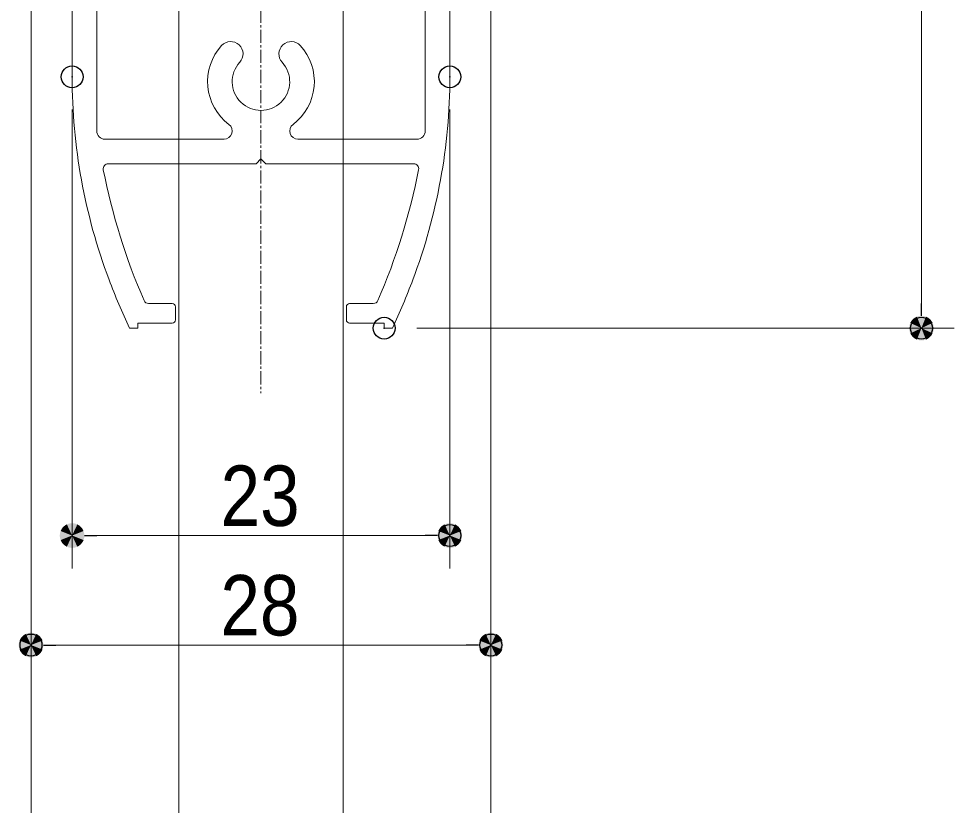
# Model space of a CAD drawing. Units: millimetres, scale not verified. Extents: x -4547 to 4547, y -2284 to 2284.
# Drawn here: x 636.1 to 1063.4, y -353.1 to 6 of the extents above; entities that cross this region are included whole.
import ezdxf
from ezdxf.enums import TextEntityAlignment as Align

# ---------------------------------------------------------------- set-up
doc = ezdxf.new("R2010")
doc.units = ezdxf.units.MM
doc.header["$LTSCALE"] = 20
doc.header["$PDMODE"] = 32
doc.header["$PDSIZE"] = 10
doc.linetypes.add('USER1', pattern=[9.172222, 5.997222, -1.058333, 1.058333, -1.058333])
for name, color, linetype, lineweight in [('0-1_3一般', 7, 'Continuous', 15), ('0-2_2寸法-1', 7, 'Continuous', 15), ('0-3_0', 7, 'Continuous', 25)]:
    doc.layers.add(name, color=color, linetype=linetype, lineweight=lineweight)
doc.layers.add('0-4_Defpoints', color=7, linetype='Continuous')
doc.styles.add('ＭＳ Ｐゴシック', font='')
doc.styles.get('ＭＳ Ｐゴシック').set_extended_font_data('MS PGothic')

# ---------------------------------------------------------------- blocks, each defined once
blk = doc.blocks.new('グループ-7')
at = {"layer": '0-1_3一般', "linetype": 'USER1', "lineweight": 5}
blk.add_line((41747.6, 14694), (41747.6, -3299.9), dxfattribs=at)
at = {"layer": '0-1_3一般', "lineweight": 5}
for p, q in [((40022.6, 6969), (40022.6, -411.3)), ((43472.6, 6969), (43472.6, -411.3)), ((40247.6, 4392.8), (40247.6, -906)), ((43247.6, 4392.8), (43247.6, -906)), ((41410.1, -981), (40322.6, -981)), ((43172.6, -981), (42085.1, -981)), ((41747.6, -1161), (41702.6, -1206)), ((41792.6, -1206), (41747.6, -1161)), ((41702.6, -1206), (40351.7, -1206)), ((43143.4, -1206), (41792.6, -1206)), ((40721.5, -2481), (40937.6, -2481)), ((40967.6, -2511), (40967.6, -2631)), ((42527.6, -2511), (42527.6, -2631)), ((42557.6, -2481), (42773.6, -2481)), ((42557.6, -2661), (42872.6, -2661)), ((42872.6, -2661), (42872.6, -2706)), ((42872.6, -2706), (42947.6, -2706))]:
    blk.add_line(p, q, dxfattribs=at)
blk.add_lwpolyline([(40937.6, -2661), (40622.6, -2661), (40622.6, -2706), (40547.6, -2706)], dxfattribs=at)
for centre, radius, start, end in [((41747.6, -456), 487.5, 137.4576, 233.1301), ((41471.3, -202.4), 112.5, 317.4576, 137.4576), ((42023.8, -202.4), 112.5, 42.5424, 222.5424), ((41747.6, -456), 487.5, 306.8699, 42.5424), ((41747.6, -456), 262.5, 137.4576, 42.5424), ((45272.6, -411.3), 5250, 180, 200.66323), ((38222.6, -411.3), 5250, 339.33677, 0), ((41410.1, -906), 75, 270, 53.1301), ((42085.1, -906), 75, 126.8699, 270), ((40322.6, -906), 75, 180, 270), ((43172.6, -906), 75, 270, 0), ((40351.7, -1251), 45, 90, 191.11238), ((45974.3, -146.6), 5775, 191.11238, 203.54944), ((37520.8, -146.6), 5775, 336.45056, 348.88762), ((43143.4, -1251), 45, 348.88762, 90), ((45974.3, -146.6), 6000, 200.66323, 205.2495), ((37520.8, -146.6), 6000, 334.7505, 339.33677), ((40721.5, -2436), 45, 203.54944, 270), ((42773.6, -2436), 45, 270, 336.45056), ((40937.6, -2511), 30, 0, 90), ((42557.6, -2511), 30, 90, 180), ((40937.6, -2631), 30, 270, 0), ((42557.6, -2631), 30, 180, 270)]:
    blk.add_arc(centre, radius, start, end, dxfattribs=at)
blk = doc.blocks.new('グループ-13')
at = {"layer": '0-1_3一般', "lineweight": 5}
for p, q in [((39647.6, -31971.3), (39647.6, 7044)), ((40997.6, -31971.3), (40997.6, 7044)), ((42497.6, 7044), (42497.6, -31971.3)), ((43847.6, 7044), (43847.6, -31971.3))]:
    blk.add_line(p, q, dxfattribs=at)
blk = doc.blocks.new('グループ-20')
at = {"layer": '0-1_3一般'}
for name in ['グループ-7', 'グループ-13']:
    blk.add_blockref(name, (0, 0), dxfattribs=at)
blk = doc.blocks.new('_Dot')
at = {"layer": '0-3_0'}
blk.add_line((-10, 0), (-20, 0), dxfattribs=at)
for points in [[(0, 0), (-7.29, 6.85), (-6.37, 7.71)], [(0, 0), (-6.37, 7.71), (-5.36, 8.44)], [(0, 0), (-5.36, 8.44), (-4.26, 9.05)], [(0, 0), (-4.26, 9.05), (-3.09, 9.51)], [(0, 0), (-3.09, 9.51), (-1.87, 9.82)], [(0, 0), (-1.87, 9.82), (-0.63, 9.98)], [(0, 0), (-0.63, 9.98), (0.63, 9.98)], [(0, 0), (0.63, 9.98), (1.87, 9.82)], [(0, 0), (1.87, 9.82), (3.09, 9.51)], [(0, 0), (3.09, 9.51), (4.26, 9.05)], [(0, 0), (4.26, 9.05), (5.36, 8.44)], [(0, 0), (5.36, 8.44), (6.37, 7.71)], [(0, 0), (6.37, 7.71), (7.29, 6.85)], [(0, 0), (-10, 0), (-9.92, 1.25)], [(0, 0), (-9.92, -1.25), (-10, 0)], [(0, 0), (-9.92, 1.25), (-9.69, 2.49)], [(0, 0), (-9.69, -2.49), (-9.92, -1.25)], [(0, 0), (-9.69, 2.49), (-9.3, 3.68)], [(0, 0), (-9.3, -3.68), (-9.69, -2.49)], [(0, 0), (-9.3, 3.68), (-8.76, 4.82)], [(0, 0), (-8.76, -4.82), (-9.3, -3.68)], [(0, 0), (-8.76, 4.82), (-8.09, 5.88)], [(0, 0), (-8.09, -5.88), (-8.76, -4.82)], [(0, 0), (-8.09, 5.88), (-7.29, 6.85)], [(0, 0), (-7.29, -6.85), (-8.09, -5.88)], [(0, 0), (-6.37, -7.71), (-7.29, -6.85)], [(0, 0), (-5.36, -8.44), (-6.37, -7.71)], [(0, 0), (-4.26, -9.05), (-5.36, -8.44)], [(0, 0), (-3.09, -9.51), (-4.26, -9.05)], [(0, 0), (-1.87, -9.82), (-3.09, -9.51)], [(0, 0), (-0.63, -9.98), (-1.87, -9.82)], [(0, 0), (0.63, -9.98), (-0.63, -9.98)], [(0, 0), (7.29, 6.85), (8.09, 5.88)], [(0, 0), (8.09, 5.88), (8.76, 4.82)], [(0, 0), (8.76, 4.82), (9.3, 3.68)], [(0, 0), (9.3, 3.68), (9.69, 2.49)], [(0, 0), (9.69, 2.49), (9.92, 1.25)], [(0, 0), (9.92, 1.25), (10, 0)], [(0, 0), (1.87, -9.82), (0.63, -9.98)], [(0, 0), (3.09, -9.51), (1.87, -9.82)], [(0, 0), (4.26, -9.05), (3.09, -9.51)], [(0, 0), (5.36, -8.44), (4.26, -9.05)], [(0, 0), (6.37, -7.71), (5.36, -8.44)], [(0, 0), (7.29, -6.85), (6.37, -7.71)], [(0, 0), (8.09, -5.88), (7.29, -6.85)], [(0, 0), (8.76, -4.82), (8.09, -5.88)], [(0, 0), (9.3, -3.68), (8.76, -4.82)], [(0, 0), (9.69, -2.49), (9.3, -3.68)], [(0, 0), (9.92, -1.25), (9.69, -2.49)], [(0, 0), (10, 0), (9.92, -1.25)]]:
    blk.add_solid(points, dxfattribs=at)

msp = doc.modelspace()

# ---------------------------------------------------------------- linework, layer by layer
at = {"layer": '0-2_2寸法-1'}
for p, q in [((1048.38, 340.95), (1048.38, -124.04)), ((660.5, -35.56), (660.5, -244.99)), ((833, -35.56), (833, -244.99)), ((818, -135.3), (1063.38, -135.3)), ((671.76, -229.99), (821.75, -229.99)), ((641.75, -264.99), (641.95, -264.99)), ((851.75, -264.99), (851.95, -264.99)), ((840.5, -279.99), (653.01, -279.99))]:
    msp.add_line(p, q, dxfattribs=at)
at = {"layer": '0-4_Defpoints'}
for p in [(660.5, -20.56), (833, -20.56), (803, -135.3), (1048.38, -135.3), (833, -229.99), (641.75, -279.99), (851.75, -279.99)]:
    msp.add_point(p, dxfattribs=at)

# ---------------------------------------------------------------- block references
at = {"layer": '0-1_3一般', "xscale": 0.05, "yscale": 0.05}
msp.add_blockref('グループ-20', (-1340.62, 0), dxfattribs=at)
at = {"layer": '0-2_2寸法-1', "xscale": 0.5627563, "yscale": 0.5627563}
for p, rotation in [((1048.38, -135.3), 270), ((660.5, -229.99), 180), ((641.75, -279.99), 180)]:
    msp.add_blockref('_Dot', p, dxfattribs=dict(at, rotation=rotation))
for p in [(833, -229.99), (851.75, -279.99)]:
    msp.add_blockref('_Dot', p, dxfattribs=at)

# ---------------------------------------------------------------- texts
at = {"layer": '0-2_2寸法-1', "style": 'ＭＳ Ｐゴシック', "width": 0.9}
for s, p in [('23', (728.31, -233.87)), ('28', (728.23, -283.87))]:
    msp.add_text(s, height=27.57, dxfattribs=at).set_placement(p, align=Align.BOTTOM_LEFT)

doc.saveas('drawing.dxf')
